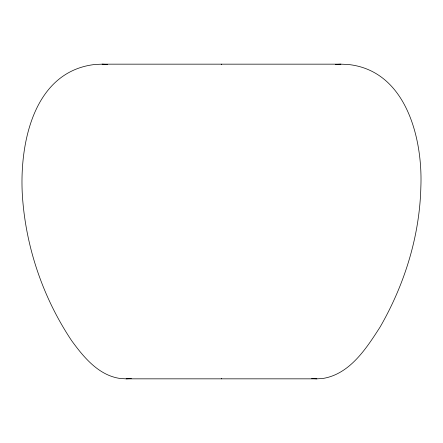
<?xml version="1.0" encoding="UTF-8"?>
<svg xmlns="http://www.w3.org/2000/svg" width="443" height="443" viewBox="0 0 443 443"><rect width="100%" height="100%" fill="white"/><g stroke="black" fill="none" stroke-linecap="round" stroke-linejoin="round"><path stroke-width="0.66" d="M126.122 378.837L316.878 378.837L322.604 378.51C349.848 374.269 366.4 348.336 380.088 327.056C404.525 284.611 419.626 236.34 420.85 187.217C422.899 138.41 406.015 70.42 347.999 64.468L340.9 64.163L102.1 64.163L95.001 64.468C31.104 71.677 18.091 149.717 22.875 201.903C27.173 251.214 44.156 299.429 71.6 340.612C83.661 357.191 98.717 375.581 120.396 378.51L126.122 378.837L131.383 378.527M335.473 64.462L340.9 64.163M102.1 64.163L107.527 64.462M311.617 378.527L316.878 378.837M221.5 64.163L221.5 64.578M221.5 378.488L221.5 378.837"/></g></svg>
